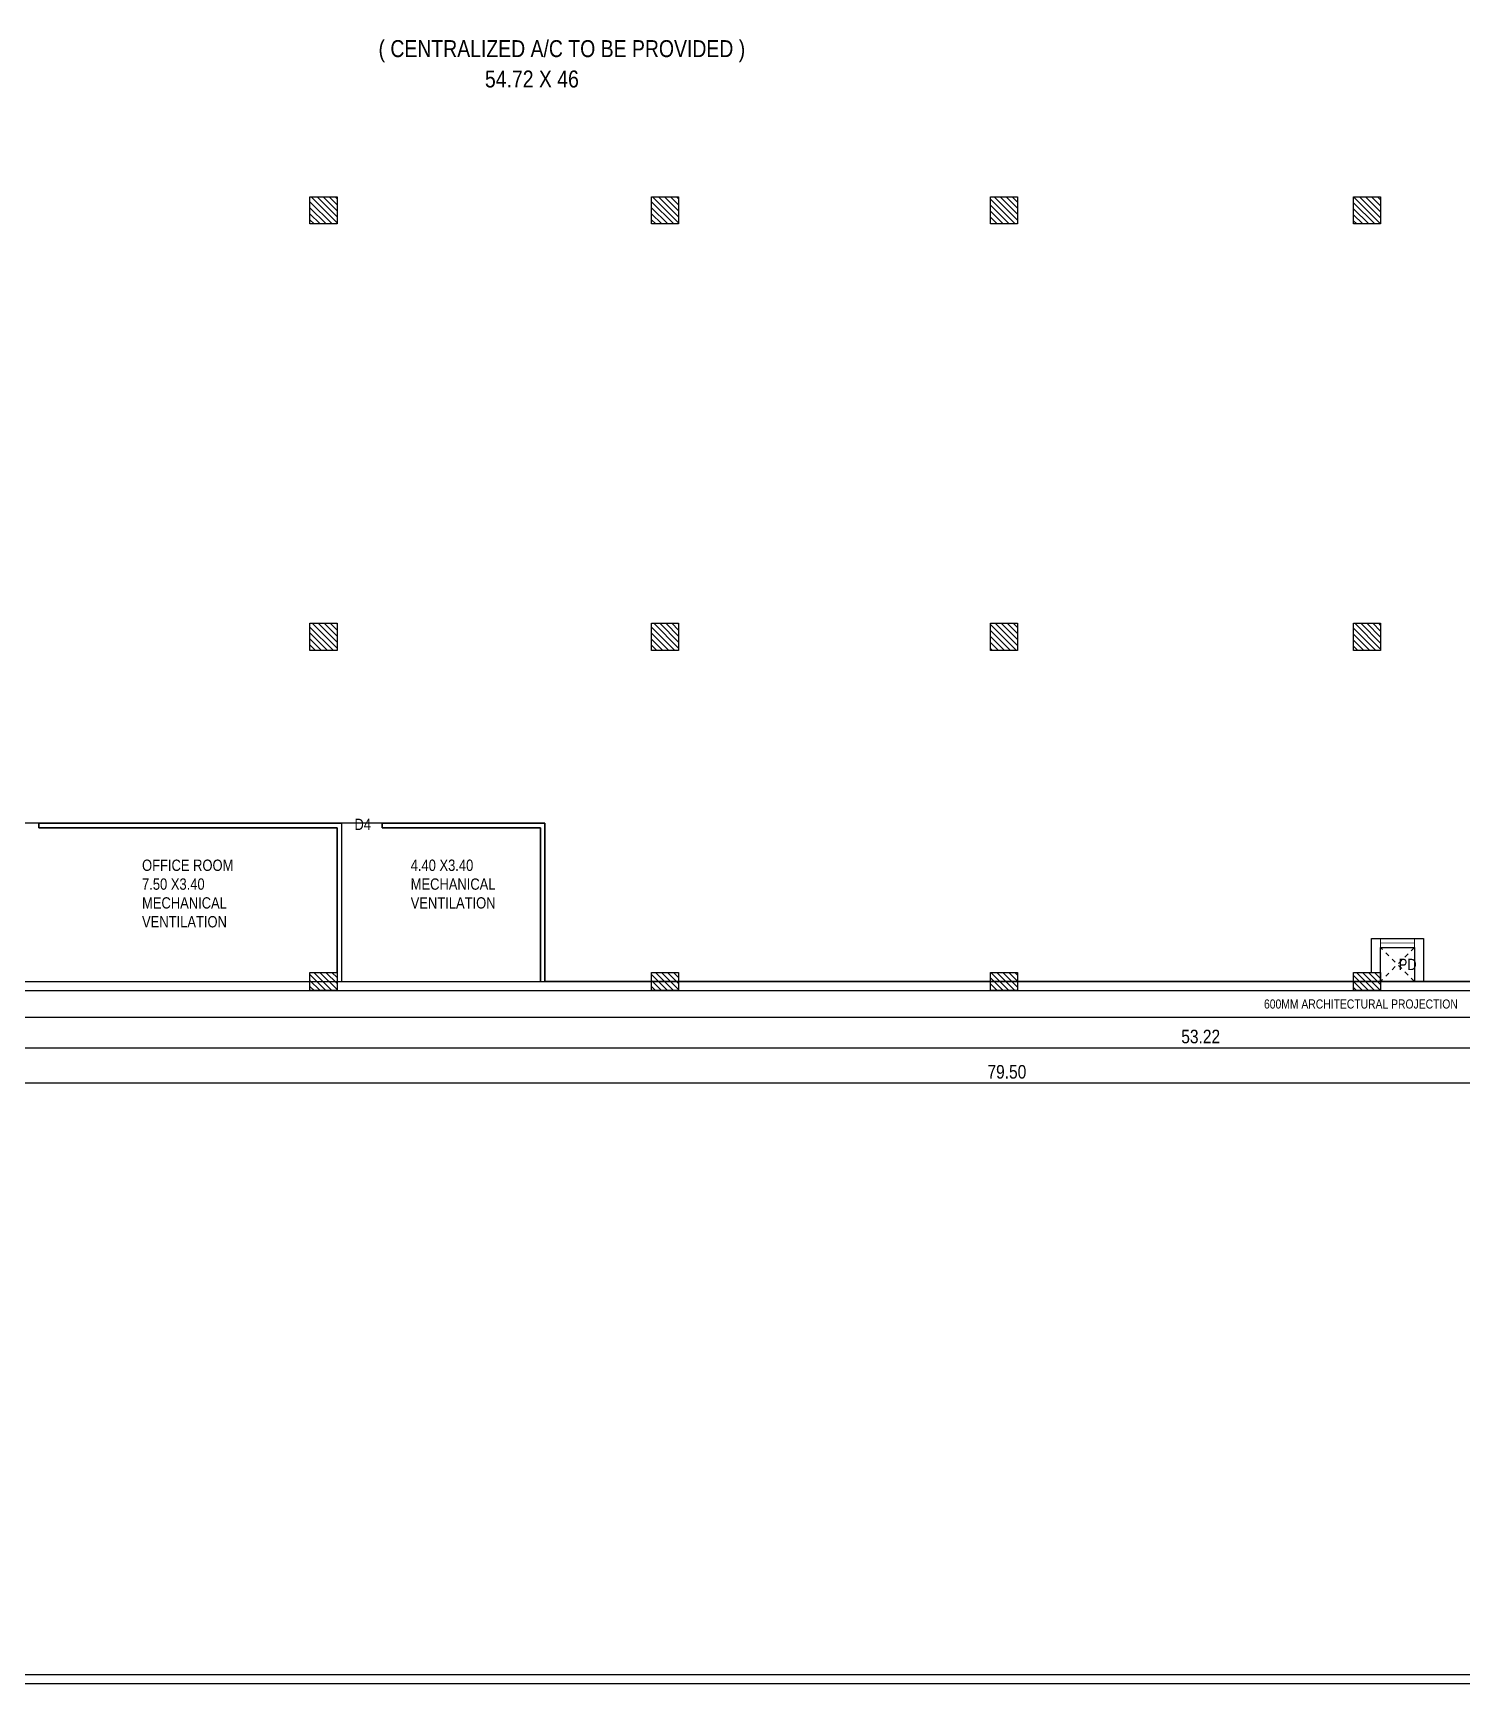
# Model space of a CAD drawing. Header units: metres. Extents: x 385023 to 385532, y 1408468 to 1408621.
# Drawn here: x 385329.11 to 385360.73, y 1408547.01 to 1408583.55 of the extents above; entities that cross this region are included whole.
import ezdxf
from ezdxf.enums import TextEntityAlignment as Align

# ---------------------------------------------------------------- set-up
doc = ezdxf.new("R2010")
doc.units = ezdxf.units.M
doc.header["$MEASUREMENT"] = 0
doc.linetypes.add('DASHED', pattern=[0.75, 0.5, -0.25])
for name, color, linetype in [('BLK_1_FLR_1_AC_ROOM_1', 7, 'Continuous'), ('BLK_1_FLR_1_BLT_UP_AREA', 7, 'Continuous'), ('BLK_1_FLR_1_CARPET_AREA', 7, 'Continuous'), ('S-COLUMN', 6, 'Continuous'), ('S-COLUMN HATCH', 8, 'Continuous')]:
    doc.layers.add(name, color=color, linetype=linetype)
doc.layers.add('BLK_1_FLR_1_ROOF_AREA', color=7, linetype='Continuous', lineweight=25)
doc.layers.add('MEP INPUT', color=3, linetype='Continuous', lineweight=0)
doc.styles.add('ARIAL', font='ARIALN.TTF')
doc.styles.add('RIA-AP', font='ARIALN.TTF')
doc.dimstyles.new('RIA-AP', dxfattribs={"dimtxt": 0.3, "dimasz": 0.15, "dimexe": 0, "dimexo": 1, "dimgap": 0.1, "dimtad": 1, "dimzin": 4, "dimdsep": 46, "dimtxsty": 'RIA-AP', "dimblk": 'ARCHTICK', "dimcen": 0.09, "dimse1": 1, "dimse2": 1, "dimclrd": 8, "dimclre": 8, "dimclrt": 4, "dimazin": 0, "dimtfac": 1, "dimtix": 1, "dimtofl": 0, "dimtmove": 2, "dimatfit": 3, "dimfxl": 0, "dimtolj": 1, "dimtzin": 0, "dimarcsym": 0})
pattern_1 = [(135, (375052.11474, 1409514.67969), (-0.06629126074, -0.06629126074), [])]

# ---------------------------------------------------------------- blocks, each defined once
blk = doc.blocks.new('grid')
at = {"layer": 'S-COLUMN HATCH'}
h = blk.add_hatch(dxfattribs=at)
h.set_pattern_fill('ANSI31', color=256, scale=0.75, angle=90, style=0)
h.set_pattern_definition(pattern_1)
h.paths.add_polyline_path([(391773.88, 1408549.219), (391773.88, 1408548.619), (391774.48, 1408548.619), (391774.48, 1408549.219)])
h = blk.add_hatch(dxfattribs=at)
h.set_pattern_fill('ANSI31', color=256, scale=0.75, angle=90, style=0)
h.set_pattern_definition(pattern_1)
h.paths.add_polyline_path([(391781.438, 1408549.219), (391781.438, 1408548.619), (391782.038, 1408548.619), (391782.038, 1408549.219)])
h = blk.add_hatch(dxfattribs=at)
h.set_pattern_fill('ANSI31', color=256, scale=0.75, angle=90, style=0)
h.set_pattern_definition(pattern_1)
h.paths.add_polyline_path([(391788.938, 1408549.219), (391788.938, 1408548.619), (391789.538, 1408548.619), (391789.538, 1408549.219)])
h = blk.add_hatch(dxfattribs=at)
h.set_pattern_fill('ANSI31', color=256, scale=0.75, angle=90, style=0)
h.set_pattern_definition(pattern_1)
h.paths.add_polyline_path([(391796.973, 1408549.219), (391796.973, 1408548.619), (391797.573, 1408548.619), (391797.573, 1408549.219)])
h = blk.add_hatch(dxfattribs=at)
h.set_pattern_fill('ANSI31', color=256, scale=0.75, angle=90, style=0)
h.set_pattern_definition(pattern_1)
h.paths.add_polyline_path([(391773.88, 1408539.779), (391773.88, 1408539.179), (391774.48, 1408539.179), (391774.48, 1408539.779)])
h = blk.add_hatch(dxfattribs=at)
h.set_pattern_fill('ANSI31', color=256, scale=0.75, angle=90, style=0)
h.set_pattern_definition(pattern_1)
h.paths.add_polyline_path([(391781.438, 1408539.779), (391781.438, 1408539.179), (391782.038, 1408539.179), (391782.038, 1408539.779)])
h = blk.add_hatch(dxfattribs=at)
h.set_pattern_fill('ANSI31', color=256, scale=0.75, angle=90, style=0)
h.set_pattern_definition(pattern_1)
h.paths.add_polyline_path([(391788.938, 1408539.779), (391788.938, 1408539.179), (391789.538, 1408539.179), (391789.538, 1408539.779)])
h = blk.add_hatch(dxfattribs=at)
h.set_pattern_fill('ANSI31', color=256, scale=0.75, angle=90, style=0)
h.set_pattern_definition(pattern_1)
h.paths.add_polyline_path([(391796.973, 1408539.779), (391796.973, 1408539.179), (391797.573, 1408539.179), (391797.573, 1408539.779)])
h = blk.add_hatch(dxfattribs=at)
h.set_pattern_fill('ANSI31', color=256, scale=0.75, angle=90, style=0)
h.set_pattern_definition(pattern_1)
h.paths.add_polyline_path([(391773.88, 1408532.053), (391773.88, 1408531.653), (391774.48, 1408531.653), (391774.48, 1408532.053)])
h = blk.add_hatch(dxfattribs=at)
h.set_pattern_fill('ANSI31', color=256, scale=0.75, angle=90, style=0)
h.set_pattern_definition(pattern_1)
h.paths.add_polyline_path([(391781.438, 1408532.053), (391781.438, 1408531.653), (391782.038, 1408531.653), (391782.038, 1408532.053)])
h = blk.add_hatch(dxfattribs=at)
h.set_pattern_fill('ANSI31', color=256, scale=0.75, angle=90, style=0)
h.set_pattern_definition(pattern_1)
h.paths.add_polyline_path([(391788.938, 1408532.053), (391788.938, 1408531.653), (391789.538, 1408531.653), (391789.538, 1408532.053)])
h = blk.add_hatch(dxfattribs=at)
h.set_pattern_fill('ANSI31', color=256, scale=0.75, angle=90, style=0)
h.set_pattern_definition(pattern_1)
h.paths.add_polyline_path([(391796.973, 1408532.053), (391796.973, 1408531.653), (391797.573, 1408531.653), (391797.573, 1408532.053)])
at = {"layer": 'S-COLUMN', "ltscale": 5}
for points in [[(391773.88, 1408549.219), (391774.48, 1408549.219), (391774.48, 1408548.619), (391773.88, 1408548.619)], [(391781.438, 1408549.219), (391782.038, 1408549.219), (391782.038, 1408548.619), (391781.438, 1408548.619)], [(391788.938, 1408549.219), (391789.538, 1408549.219), (391789.538, 1408548.619), (391788.938, 1408548.619)], [(391796.973, 1408549.219), (391797.573, 1408549.219), (391797.573, 1408548.619), (391796.973, 1408548.619)], [(391773.88, 1408539.779), (391774.48, 1408539.779), (391774.48, 1408539.179), (391773.88, 1408539.179)], [(391781.438, 1408539.779), (391782.038, 1408539.779), (391782.038, 1408539.179), (391781.438, 1408539.179)], [(391788.938, 1408539.779), (391789.538, 1408539.779), (391789.538, 1408539.179), (391788.938, 1408539.179)], [(391796.973, 1408539.779), (391797.573, 1408539.779), (391797.573, 1408539.179), (391796.973, 1408539.179)], [(391773.88, 1408532.053), (391774.48, 1408532.053), (391774.48, 1408531.653), (391773.88, 1408531.653)], [(391781.438, 1408532.053), (391782.038, 1408532.053), (391782.038, 1408531.653), (391781.438, 1408531.653)], [(391788.938, 1408532.053), (391789.538, 1408532.053), (391789.538, 1408531.653), (391788.938, 1408531.653)], [(391796.973, 1408532.053), (391797.573, 1408532.053), (391797.573, 1408531.653), (391796.973, 1408531.653)]]:
    blk.add_lwpolyline(points, close=True, dxfattribs=at)
blk = doc.blocks.new('_ArchTick')
at = {"color": 0, "linetype": 'ByBlock', "const_width": 0.15}
blk.add_lwpolyline([(-0.5, -0.5), (0.5, 0.5)], dxfattribs=at)
blk = doc.blocks.new('*D302')
at = {"color": 8, "lineweight": -2}
blk.add_line((385381.558, 1408561.087), (385328.336, 1408561.087), dxfattribs=at)
at = {"layer": 'Defpoints', "color": 0}
for p in [(385328.336, 1408562.762), (385381.558, 1408562.562), (385328.336, 1408561.087)]:
    blk.add_point(p, dxfattribs=at)
at = {"color": 8, "lineweight": -2, "xscale": 0.15, "yscale": 0.15, "zscale": 0.15, "rotation": 180}
blk.add_blockref('_ArchTick', (385328.336, 1408561.087), dxfattribs=at)
at = {"color": 8, "lineweight": -2, "xscale": 0.15, "yscale": 0.15, "zscale": 0.15}
blk.add_blockref('_ArchTick', (385381.558, 1408561.087), dxfattribs=at)
at = {"color": 4, "insert": (385354.947, 1408561.34), "char_height": 0.3, "attachment_point": 5, "style": 'RIA-AP'}
blk.add_mtext('\\A1;53.22', dxfattribs=at)
blk = doc.blocks.new('*D404')
at = {"color": 8, "lineweight": -2}
blk.add_line((385390.408, 1408560.306), (385310.908, 1408560.306), dxfattribs=at)
at = {"layer": 'Defpoints', "color": 0}
for p in [(385310.908, 1408562.362), (385390.408, 1408562.362), (385310.908, 1408560.306)]:
    blk.add_point(p, dxfattribs=at)
at = {"color": 8, "lineweight": -2, "xscale": 0.15, "yscale": 0.15, "zscale": 0.15, "rotation": 180}
blk.add_blockref('_ArchTick', (385310.908, 1408560.306), dxfattribs=at)
at = {"color": 8, "lineweight": -2, "xscale": 0.15, "yscale": 0.15, "zscale": 0.15}
blk.add_blockref('_ArchTick', (385390.408, 1408560.306), dxfattribs=at)
at = {"color": 4, "insert": (385350.658, 1408560.559), "char_height": 0.3, "attachment_point": 5, "style": 'RIA-AP'}
blk.add_mtext('\\A1;79.50', dxfattribs=at)
blk = doc.blocks.new('A$C6B3522BB')
at = {"layer": 'MEP INPUT', "lineweight": 0, "const_width": 0.02}
blk.add_lwpolyline([(-0.01, 0.1), (-0.76, 0.1)], dxfattribs=at)
at = {"layer": 'MEP INPUT', "color": 2, "lineweight": 0}
blk.add_lwpolyline([(-0.01, 0.2), (-0.01, 0), (-0.76, 0), (-0.76, 0.2)], close=True, dxfattribs=at)

msp = doc.modelspace()

# ---------------------------------------------------------------- linework, layer by layer
at = {"linetype": 'ByBlock'}
for p, q in [((385329.236, 1408566.062, 0.025), (385329.236, 1408565.962, -1.803)), ((385329.236, 1408566.062, 0.025), (385335.936, 1408566.062, 0.025)), ((385329.236, 1408565.962, 0.025), (385335.836, 1408565.962, 0.025)), ((385335.836, 1408565.962, 0.025), (385335.836, 1408562.562, 0.025)), ((385335.936, 1408566.062, 0.025), (385335.936, 1408562.562, 0.025)), ((385336.836, 1408566.062, 0.025), (385336.836, 1408565.962, 0.025)), ((385336.836, 1408566.062, 0.025), (385340.435, 1408566.062, 0.025)), ((385336.836, 1408565.962, 0.025), (385340.335, 1408565.962, 0.025)), ((385340.335, 1408565.962, 0.025), (385340.335, 1408562.562, 0.025)), ((385340.435, 1408566.062, 0.025), (385340.435, 1408562.562, 0.025)), ((385314.608, 1408562.562, 0.025), (385339.571, 1408562.562, 0.025))]:
    msp.add_line(p, q, dxfattribs=at)
at = {"color": 8, "linetype": 'DASHED', "ltscale": 0.05}
for p, q in [((385359.678, 1408563.312, 0.025), (385358.926, 1408562.562, 0.025)), ((385359.678, 1408562.562, 0.025), (385358.927, 1408563.312, 0.025))]:
    msp.add_line(p, q, dxfattribs=at)
at = {"color": 8, "elevation": 0.025}
msp.add_lwpolyline([(385302.794, 1408547.011), (385302.794, 1408620.853), (385415.294, 1408620.853), (385415.294, 1408547.011)], close=True, dxfattribs=at)
at = {"color": 6, "elevation": 0.025}
msp.add_lwpolyline([(385302.994, 1408547.211), (385302.994, 1408620.653), (385415.094, 1408620.653), (385415.094, 1408547.211)], close=True, dxfattribs=at)
at = {"color": 2, "ltscale": 0.2, "elevation": 0.025}
msp.add_lwpolyline([(385310.308, 1408609.362), (385391.008, 1408609.362), (385391.008, 1408561.762), (385310.308, 1408561.762)], close=True, dxfattribs=at)
at = {"elevation": 0.025}
for points in [[(385310.908, 1408562.362), (385390.408, 1408562.362), (385390.408, 1408608.762), (385310.908, 1408608.762)], [(385358.927, 1408563.312), (385359.677, 1408563.312), (385359.677, 1408562.562), (385358.927, 1408562.562)]]:
    msp.add_lwpolyline(points, close=True, dxfattribs=at)
for points in [[(385358.727, 1408562.762), (385358.727, 1408563.512), (385359.877, 1408563.512), (385359.877, 1408562.562)], [(385335.866, 1408562.562), (385385.121, 1408562.562)]]:
    msp.add_lwpolyline(points, dxfattribs=at)
at = {"layer": 'BLK_1_FLR_1_AC_ROOM_1', "color": 2, "elevation": 0.025}
msp.add_lwpolyline([(385311.108, 1408576.742), (385311.108, 1408605.362), (385332.436, 1408605.362), (385332.436, 1408608.562), (385337.253, 1408608.562), (385337.253, 1408606.382), (385343.193, 1408606.382), (385343.193, 1408602.197), (385353.502, 1408602.197), (385353.502, 1408608.562), (385366.229, 1408608.562), (385365.829, 1408599.037), (385365.829, 1408567.083), (385361.309, 1408567.083), (385361.309, 1408562.562), (385340.435, 1408562.562), (385340.435, 1408566.062), (385314.809, 1408566.062), (385314.809, 1408576.742)], close=True, dxfattribs=at)
at = {"layer": 'BLK_1_FLR_1_BLT_UP_AREA', "color": 13, "elevation": 0.025}
msp.add_lwpolyline([(385310.908, 1408562.362), (385390.408, 1408562.362), (385390.408, 1408608.762), (385310.908, 1408608.762)], close=True, dxfattribs=at)
at = {"layer": 'BLK_1_FLR_1_CARPET_AREA', "color": 13, "elevation": 0.025}
msp.add_lwpolyline([(385328.335, 1408562.562), (385335.236, 1408562.562), (385335.236, 1408562.762), (385335.836, 1408562.762), (385335.836, 1408565.962), (385329.236, 1408565.962), (385329.236, 1408566.062), (385335.936, 1408566.062), (385335.936, 1408562.562), (385340.335, 1408562.562), (385340.335, 1408565.962), (385336.836, 1408565.962), (385336.836, 1408566.062), (385340.435, 1408566.062), (385340.435, 1408562.562), (385342.793, 1408562.562), (385342.793, 1408562.762), (385343.393, 1408562.762), (385343.393, 1408562.562), (385350.293, 1408562.562), (385350.293, 1408562.762), (385350.893, 1408562.762), (385350.893, 1408562.562), (385358.328, 1408562.562), (385358.328, 1408562.762), (385358.727, 1408562.762), (385358.727, 1408563.512), (385359.877, 1408563.512), (385359.877, 1408562.562), (385361.309, 1408562.562)], dxfattribs=at)
at = {"layer": 'BLK_1_FLR_1_ROOF_AREA', "color": 54, "elevation": 0.025}
msp.add_lwpolyline([(385310.908, 1408562.362), (385390.408, 1408562.362), (385390.408, 1408608.762), (385310.908, 1408608.762)], close=True, dxfattribs=at)

# ---------------------------------------------------------------- block references
at = {"color": 7}
msp.add_blockref('grid', (-6438.644, 30.709, 0.025), dxfattribs=at)
at = {"lineweight": 0, "xscale": -1, "rotation": 180}
msp.add_blockref('A$C6B3522BB', (385359.687, 1408563.512, 0.025), dxfattribs=at)

# ---------------------------------------------------------------- texts
at = {"style": 'RIA-AP'}
msp.add_text('( CENTRALIZED A/C TO BE PROVIDED )', height=0.375, dxfattribs=at).set_placement((385340.81, 1408583.208), align=Align.MIDDLE_CENTER)
msp.add_text('54.72 X 46', height=0.375, dxfattribs=at).set_placement((385339.108, 1408582.348))
msp.add_text('D4', height=0.25, dxfattribs=at).set_placement((385336.403, 1408565.913), align=Align.CENTER)
at = {"char_height": 0.25, "attachment_point": 1, "style": 'RIA-AP'}
for s, insert in [('\\pt4.25;OFFICE ROOM\\P7.50 X3.40 \\PMECHANICAL \\PVENTILATION', (385331.52, 1408565.258)), ('\\pt4.25;4.40 X3.40 \\PMECHANICAL \\PVENTILATION', (385337.465, 1408565.258))]:
    msp.add_mtext_dynamic_manual_height_columns(s, width=2.95064, gutter_width=8.753, heights=[2.951], dxfattribs=dict(at, insert=insert))
at = {"lineweight": -2, "insert": (385359.327, 1408562.813), "char_height": 0.25, "width": 6.36361, "attachment_point": 7, "style": 'RIA-AP'}
msp.add_mtext('PD', dxfattribs=at)
at = {"insert": (385356.348, 1408562.162), "char_height": 0.2, "width": 8.56993, "attachment_point": 1, "style": 'ARIAL'}
msp.add_mtext('600MM ARCHITECTURAL PROJECTION\\P', dxfattribs=at)

# ---------------------------------------------------------------- dimensions: what is measured, and where the dimension line sits
for base, p1, p2, picture, middle in [((385328.336, 1408561.087, 0.025), (385381.558, 1408562.562, 0.025), (385328.336, 1408562.762, 0.025), '*D302', (385354.947, 1408561.34, 0.025)), ((385310.908, 1408560.306, 0.025), (385390.408, 1408562.362, 0.025), (385310.908, 1408562.362, 0.025), '*D404', (385350.658, 1408560.559, 0.025))]:
    dim = msp.add_linear_dim(base=base, p1=p1, p2=p2, dimstyle='RIA-AP')
    dim.commit()
    dim.dimension.update_dxf_attribs({"geometry": picture, "text_midpoint": middle})

doc.saveas('drawing.dxf')
